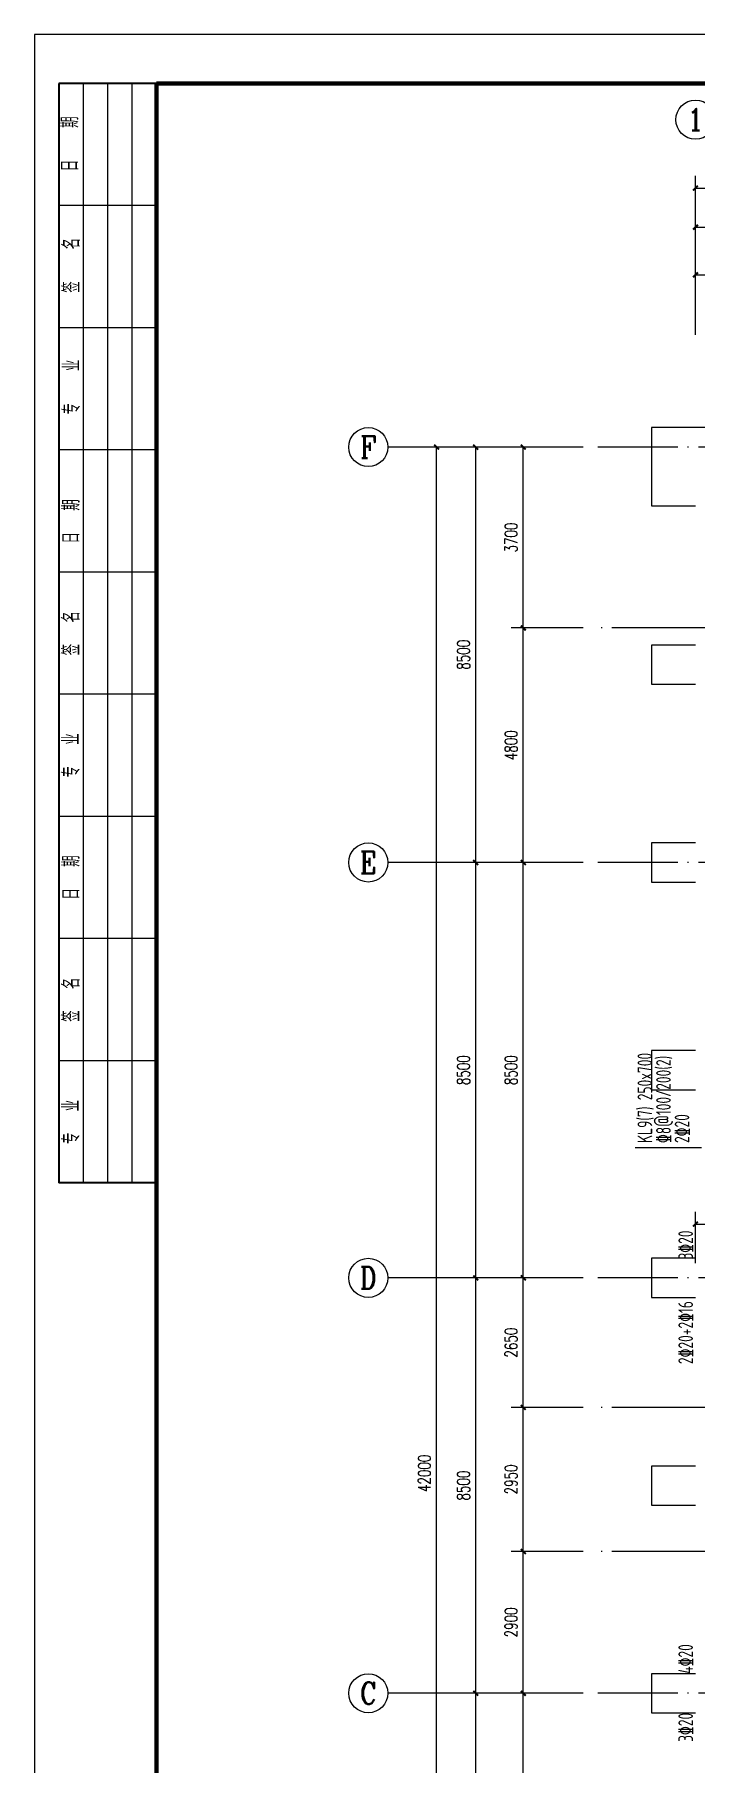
# Model space of a CAD drawing. Extents: x 3968514 to 5230306, y -516551 to -228246.
# Drawn here: x 4575654 to 4589188, y -401944 to -366566 of the extents above; entities that cross this region are included whole.
import ezdxf
from ezdxf.enums import TextEntityAlignment as Align

# ---------------------------------------------------------------- set-up
doc = ezdxf.new("R2010")
doc.units = 0
doc.header["$LTSCALE"] = 1000
doc.header["$MEASUREMENT"] = 0
doc.linetypes.add('DOTE', pattern=[2.42, 2, -0.2, 0.02, -0.2])
for name, color, linetype, lineweight in [('AXIS', 3, 'Continuous', 15), ('AXIS_TEXT', 7, 'Continuous', 15), ('BEAM-JZ-NUM-V', 6, 'Continuous', 25), ('BEAM-JZ-V', 2, 'Continuous', 25), ('BEAM-YW-V', 7, 'Continuous', 25), ('DOTE', 1, 'DOTE', 9), ('FRAME', 3, 'Continuous', 18), ('PUB_DIM', 3, 'Continuous', 15)]:
    doc.layers.add(name, color=color, linetype=linetype, lineweight=lineweight)
doc.styles.add('_TCH_AXIS', font='COMPLEX', dxfattribs={"bigfont": 'GBCBIG'})
doc.styles.add('_TCH_DIM_T3', font='SIMPLEX.shx', dxfattribs={"width": 0.7, "bigfont": 'GBCBIG.shx'})
doc.styles.add('COMPLEX', font='COMPLEX')
doc.styles.add('DXFS', font='txt.shx', dxfattribs={"width": 0.7, "bigfont": 'dxfs.shx'})
doc.styles.add('FromPkpm', font='Tssdeng.shx', dxfattribs={"width": 0.7, "bigfont": 'hztxt.shx'})
doc.dimstyles.new('_TCH_ARCH&&100', dxfattribs={"dimtxt": 255, "dimasz": 100, "dimexe": 250, "dimexo": 300, "dimgap": 122.5, "dimtad": 1, "dimdec": 0, "dimzin": 0, "dimdsep": 46, "dimtxsty": '_TCH_DIM_T3', "dimblk": 'ARCHTICK', "dimcen": 0.09, "dimclrt": 7, "dimazin": 2, "dimtfac": 1, "dimtdec": 0, "dimtix": 1, "dimtmove": 2, "dimatfit": 3, "dimfxl": 150, "dimtolj": 1, "dimtzin": 0, "dimarcsym": 0})

# ---------------------------------------------------------------- blocks, each defined once
blk = doc.blocks.new('dgdtsgdgts')
at = {"elevation": 0}
for points in [[(4606188, -376208), (4607088, -376208), (4607088, -374608), (4588288, -374608), (4588288, -376208), (4589188, -376208)], [(4589188, -379058), (4588288, -379058), (4588288, -379858), (4589188, -379858)], [(4589188, -383108), (4588288, -383108), (4588288, -383908), (4589188, -383908)], [(4589188, -387358), (4588288, -387358), (4588288, -388158), (4589188, -388158)], [(4589188, -391608), (4588288, -391608), (4588288, -392408), (4589188, -392408)], [(4589188, -395858), (4588288, -395858), (4588288, -396658), (4589188, -396658)], [(4589188, -400108), (4588288, -400108), (4588288, -400908), (4589188, -400908)]]:
    blk.add_lwpolyline(points, dxfattribs=at)
blk = doc.blocks.new('dtgsetesfsz')
at = {"layer": 'BEAM-JZ-V'}
blk.add_line((4589313, -389348, 0), (4587953, -389348, 0), dxfattribs=at)
at = {"layer": 'BEAM-JZ-NUM-V', "style": 'FromPkpm', "width": 0.7}
blk.add_text('KL9(7) 250x700', height=300, rotation=90, dxfattribs=at).set_placement((4588303, -389248, 0))
at = {"layer": 'BEAM-JZ-V', "style": 'FromPkpm', "width": 0.7}
for s, p in [('%%1328@100/200(2)', (4588683, -389248, 0)), ('2%%13220', (4589063, -389248, 0))]:
    blk.add_text(s, height=300, rotation=90, dxfattribs=at).set_placement(p)
at = {"layer": 'BEAM-YW-V', "style": 'FromPkpm', "width": 0.7}
for s, p in [('3%%13220', (4589138, -391633, 0)), ('4%%13220', (4589138, -400108, 0))]:
    blk.add_text(s, height=300, rotation=90, dxfattribs=at).set_placement(p)
for s, p in [('2%%13220+2%%13216', (4589138, -392483, 0)), ('3%%13220', (4589138, -400908, 0))]:
    blk.add_text(s, height=300, rotation=90, dxfattribs=at).set_placement(p, align=Align.RIGHT)
blk = doc.blocks.new('A$C0B803521')
at = {"layer": 'FRAME', "lineweight": 18}
for p, q in [((-100043, 93652), (-100043, 34252)), ((-15943, 93652), (-100043, 93652))]:
    blk.add_line(p, q, dxfattribs=at)
at = {"layer": 'FRAME', "lineweight": 35}
for p, q in [((-97543, 92652), (-99543, 92652)), ((-99543, 92652), (-99543, 70152))]:
    blk.add_line(p, q, dxfattribs=at)
at = {"layer": 'FRAME', "lineweight": 140}
for p, q in [((-97543, 92652), (-97543, 35252)), ((-16943, 92652), (-97543, 92652))]:
    blk.add_line(p, q, dxfattribs=at)
at = {"layer": 'FRAME', "lineweight": 18}
for points in [[(-99043, 70152), (-99043, 92652)], [(-98543, 70152), (-98543, 92652)], [(-98043, 70152), (-98043, 92652)], [(-97543, 90152), (-99543, 90152)], [(-97543, 87652), (-99543, 87652)], [(-97543, 85152), (-99543, 85152)], [(-97543, 82652), (-99543, 82652)], [(-97543, 80152), (-99543, 80152)], [(-97543, 77652), (-99543, 77652)], [(-97543, 75152), (-99543, 75152)], [(-97543, 72652), (-99543, 72652)]]:
    blk.add_lwpolyline(points, dxfattribs=at)
at = {"layer": 'FRAME', "lineweight": 35}
blk.add_lwpolyline([(-97543, 70152), (-99543, 70152)], dxfattribs=at)
at = {"layer": 'FRAME', "char_height": 350, "attachment_point": 5, "rotation": 90, "style": 'DXFS'}
for s, insert, width in [('日   期', (-99319, 91415), 1350.55), ('签   名   ', (-99289, 88930), 1430.08), ('专   业', (-99284, 86439), 1489.43), ('日  期', (-99293, 83691), 1132.5), ('签  名   ', (-99293, 81402), 1185), ('专  业', (-99293, 78902), 1132.5), ('日  期', (-99293, 76402), 1132.5), ('签  名   ', (-99293, 73902), 1185)]:
    blk.add_mtext(s, dxfattribs=dict(at, insert=insert, width=width))
at = {"layer": 'FRAME', "lineweight": 18, "insert": (-99293, 71402), "char_height": 350, "width": 1132.5, "attachment_point": 5, "rotation": 90, "style": 'DXFS'}
blk.add_mtext('专  业', dxfattribs=at)
blk = doc.blocks.new('_AXISO')
blk.add_circle((0, 0), 0.5)
at = {"layer": 'AXIS_TEXT', "style": 'COMPLEX', "width": 1.041667}
blk.add_attdef('A', text='', height=0.56, dxfattribs=at).set_placement((-0.25, -0.28), (0.25, -0.28), align=Align.FIT)
blk = doc.blocks.new('_ArchTick')
at = {"color": 0, "linetype": 'ByBlock', "const_width": 0.4}
blk.add_lwpolyline([(-0.5, -0.5), (0.5, 0.5)], dxfattribs=at)
blk = doc.blocks.new('*D1344')
at = {"layer": 'AXIS', "color": 0, "lineweight": -2, "transparency": 16777216}
for p, q in [((0, 2300), (0, 5550)), ((17000, 2300), (17000, 5550)), ((0, 5300), (17000, 5300))]:
    blk.add_line(p, q, dxfattribs=at)
at = {"layer": 'Defpoints', "color": 0, "transparency": 16777216}
for p in [(17000, 5300), (0, 2000), (17000, 2000)]:
    blk.add_point(p, dxfattribs=at)
at = {"layer": 'AXIS', "color": 0, "lineweight": -2, "transparency": 16777216, "xscale": 100, "yscale": 100, "zscale": 100, "rotation": 180}
blk.add_blockref('_ArchTick', (0, 5300), dxfattribs=at)
at = {"layer": 'AXIS', "color": 0, "lineweight": -2, "transparency": 16777216, "xscale": 100, "yscale": 100, "zscale": 100}
blk.add_blockref('_ArchTick', (17000, 5300), dxfattribs=at)
at = {"layer": 'AXIS', "color": 7, "transparency": 16777216, "insert": (8500, 5550), "char_height": 255, "attachment_point": 5, "style": '_TCH_DIM_T3'}
blk.add_mtext('\\A1;17000', dxfattribs=at)
blk = doc.blocks.new('*D1345')
at = {"layer": 'AXIS', "color": 0, "lineweight": -2, "transparency": 16777216}
for p, q in [((0, 2300), (0, 4750)), ((7550, 2300), (7550, 4750)), ((0, 4500), (7550, 4500))]:
    blk.add_line(p, q, dxfattribs=at)
at = {"layer": 'Defpoints', "color": 0, "transparency": 16777216}
for p in [(7550, 4500), (0, 2000), (7550, 2000)]:
    blk.add_point(p, dxfattribs=at)
at = {"layer": 'AXIS', "color": 0, "lineweight": -2, "transparency": 16777216, "xscale": 100, "yscale": 100, "zscale": 100, "rotation": 180}
blk.add_blockref('_ArchTick', (0, 4500), dxfattribs=at)
at = {"layer": 'AXIS', "color": 0, "lineweight": -2, "transparency": 16777216, "xscale": 100, "yscale": 100, "zscale": 100}
blk.add_blockref('_ArchTick', (7550, 4500), dxfattribs=at)
at = {"layer": 'AXIS', "color": 7, "transparency": 16777216, "insert": (3775, 4750), "char_height": 255, "attachment_point": 5, "style": '_TCH_DIM_T3'}
blk.add_mtext('\\A1;7550', dxfattribs=at)
blk = doc.blocks.new('*D1353')
at = {"layer": 'AXIS', "color": 0, "lineweight": -2, "transparency": 16777216}
for p, q in [((-2300, 0), (-5550, 0)), ((-5300, -42000), (-5300, 0)), ((-2300, -42000), (-5550, -42000))]:
    blk.add_line(p, q, dxfattribs=at)
at = {"layer": 'Defpoints', "color": 0, "transparency": 16777216}
for p in [(-5300, 0), (-2000, 0), (-2000, -42000)]:
    blk.add_point(p, dxfattribs=at)
at = {"layer": 'AXIS', "color": 0, "lineweight": -2, "transparency": 16777216, "xscale": 100, "yscale": 100, "zscale": 100}
for p, rotation in [((-5300, 0), 90), ((-5300, -42000), 270)]:
    blk.add_blockref('_ArchTick', p, dxfattribs=dict(at, rotation=rotation))
at = {"layer": 'AXIS', "color": 7, "transparency": 16777216, "insert": (-5550, -21000), "char_height": 255, "attachment_point": 5, "rotation": 90, "style": '_TCH_DIM_T3'}
blk.add_mtext('\\A1;42000', dxfattribs=at)
blk = doc.blocks.new('*D1355')
at = {"layer": 'AXIS', "color": 0, "lineweight": -2, "transparency": 16777216}
for p, q in [((-2300, -25500), (-4750, -25500)), ((-4500, -34000), (-4500, -25500)), ((-2300, -34000), (-4750, -34000))]:
    blk.add_line(p, q, dxfattribs=at)
at = {"layer": 'Defpoints', "color": 0, "transparency": 16777216}
for p in [(-4500, -25500), (-2000, -25500), (-2000, -34000)]:
    blk.add_point(p, dxfattribs=at)
at = {"layer": 'AXIS', "color": 0, "lineweight": -2, "transparency": 16777216, "xscale": 100, "yscale": 100, "zscale": 100}
for p, rotation in [((-4500, -25500), 90), ((-4500, -34000), 270)]:
    blk.add_blockref('_ArchTick', p, dxfattribs=dict(at, rotation=rotation))
at = {"layer": 'AXIS', "color": 7, "transparency": 16777216, "insert": (-4750, -29750), "char_height": 255, "attachment_point": 5, "rotation": 90, "style": '_TCH_DIM_T3'}
blk.add_mtext('\\A1;8500', dxfattribs=at)
blk = doc.blocks.new('*D1356')
at = {"layer": 'AXIS', "color": 0, "lineweight": -2, "transparency": 16777216}
for p, q in [((-2300, -17000), (-4750, -17000)), ((-4500, -25500), (-4500, -17000)), ((-2300, -25500), (-4750, -25500))]:
    blk.add_line(p, q, dxfattribs=at)
at = {"layer": 'Defpoints', "color": 0, "transparency": 16777216}
for p in [(-4500, -17000), (-2000, -17000), (-2000, -25500)]:
    blk.add_point(p, dxfattribs=at)
at = {"layer": 'AXIS', "color": 0, "lineweight": -2, "transparency": 16777216, "xscale": 100, "yscale": 100, "zscale": 100}
for p, rotation in [((-4500, -17000), 90), ((-4500, -25500), 270)]:
    blk.add_blockref('_ArchTick', p, dxfattribs=dict(at, rotation=rotation))
at = {"layer": 'AXIS', "color": 7, "transparency": 16777216, "insert": (-4750, -21250), "char_height": 255, "attachment_point": 5, "rotation": 90, "style": '_TCH_DIM_T3'}
blk.add_mtext('\\A1;8500', dxfattribs=at)
blk = doc.blocks.new('*D1357')
at = {"layer": 'AXIS', "color": 0, "lineweight": -2, "transparency": 16777216}
for p, q in [((-2300, -8500), (-4750, -8500)), ((-4500, -17000), (-4500, -8500)), ((-2300, -17000), (-4750, -17000))]:
    blk.add_line(p, q, dxfattribs=at)
at = {"layer": 'Defpoints', "color": 0, "transparency": 16777216}
for p in [(-4500, -8500), (-2000, -8500), (-2000, -17000)]:
    blk.add_point(p, dxfattribs=at)
at = {"layer": 'AXIS', "color": 0, "lineweight": -2, "transparency": 16777216, "xscale": 100, "yscale": 100, "zscale": 100}
for p, rotation in [((-4500, -8500), 90), ((-4500, -17000), 270)]:
    blk.add_blockref('_ArchTick', p, dxfattribs=dict(at, rotation=rotation))
at = {"layer": 'AXIS', "color": 7, "transparency": 16777216, "insert": (-4750, -12750), "char_height": 255, "attachment_point": 5, "rotation": 90, "style": '_TCH_DIM_T3'}
blk.add_mtext('\\A1;8500', dxfattribs=at)
blk = doc.blocks.new('*D1358')
at = {"layer": 'AXIS', "color": 0, "lineweight": -2, "transparency": 16777216}
for p, q in [((-2300, 0), (-4750, 0)), ((-4500, -8500), (-4500, 0)), ((-2300, -8500), (-4750, -8500))]:
    blk.add_line(p, q, dxfattribs=at)
at = {"layer": 'Defpoints', "color": 0, "transparency": 16777216}
for p in [(-4500, 0), (-2000, 0), (-2000, -8500)]:
    blk.add_point(p, dxfattribs=at)
at = {"layer": 'AXIS', "color": 0, "lineweight": -2, "transparency": 16777216, "xscale": 100, "yscale": 100, "zscale": 100}
for p, rotation in [((-4500, 0), 90), ((-4500, -8500), 270)]:
    blk.add_blockref('_ArchTick', p, dxfattribs=dict(at, rotation=rotation))
at = {"layer": 'AXIS', "color": 7, "transparency": 16777216, "insert": (-4750, -4250), "char_height": 255, "attachment_point": 5, "rotation": 90, "style": '_TCH_DIM_T3'}
blk.add_mtext('\\A1;8500', dxfattribs=at)
blk = doc.blocks.new('*D1221')
at = {"layer": 'Defpoints', "color": 0, "transparency": 16777216}
for p in [(4594308, -371483), (4589188, -373008), (4594308, -373008)]:
    blk.add_point(p, dxfattribs=at)
at = {"layer": 'PUB_DIM', "color": 0, "lineweight": -2, "transparency": 16777216}
for p, q in [((4589188, -372708), (4589188, -371233)), ((4594308, -372708), (4594308, -371233)), ((4589188, -371483), (4594308, -371483))]:
    blk.add_line(p, q, dxfattribs=at)
at = {"layer": 'PUB_DIM', "color": 0, "lineweight": -2, "transparency": 16777216, "xscale": 100, "yscale": 100, "zscale": 100, "rotation": 180}
blk.add_blockref('_ArchTick', (4589188, -371483), dxfattribs=at)
at = {"layer": 'PUB_DIM', "color": 0, "lineweight": -2, "transparency": 16777216, "xscale": 100, "yscale": 100, "zscale": 100}
blk.add_blockref('_ArchTick', (4594308, -371483), dxfattribs=at)
at = {"layer": 'PUB_DIM', "color": 7, "transparency": 16777216, "insert": (4591748, -371233), "char_height": 255, "attachment_point": 5, "style": '_TCH_DIM_T3'}
blk.add_mtext('\\A1;5120', dxfattribs=at)
blk = doc.blocks.new('*D1224')
at = {"layer": 'Defpoints', "color": 0, "transparency": 16777216}
for p in [(4591488, -390906), (4589188, -392008), (4591488, -392008)]:
    blk.add_point(p, dxfattribs=at)
at = {"layer": 'PUB_DIM', "color": 0, "lineweight": -2, "transparency": 16777216}
for p, q in [((4589188, -391708), (4589188, -390656)), ((4589188, -390906), (4591488, -390906)), ((4591488, -391708), (4591488, -390656))]:
    blk.add_line(p, q, dxfattribs=at)
at = {"layer": 'PUB_DIM', "color": 0, "lineweight": -2, "transparency": 16777216, "xscale": 100, "yscale": 100, "zscale": 100, "rotation": 180}
blk.add_blockref('_ArchTick', (4589188, -390906), dxfattribs=at)
at = {"layer": 'PUB_DIM', "color": 0, "lineweight": -2, "transparency": 16777216, "xscale": 100, "yscale": 100, "zscale": 100}
blk.add_blockref('_ArchTick', (4591488, -390906), dxfattribs=at)
at = {"layer": 'PUB_DIM', "color": 7, "transparency": 16777216, "insert": (4590338, -390656), "char_height": 255, "attachment_point": 5, "style": '_TCH_DIM_T3'}
blk.add_mtext('\\A1;2300', dxfattribs=at)
blk = doc.blocks.new('*D1230')
at = {"layer": 'Defpoints', "color": 0, "transparency": 16777216}
for p in [(4585663, -400508), (4587188, -400508), (4587188, -409008)]:
    blk.add_point(p, dxfattribs=at)
at = {"layer": 'PUB_DIM', "color": 0, "lineweight": -2, "transparency": 16777216}
for p, q in [((4586888, -400508), (4585413, -400508)), ((4585663, -409008), (4585663, -400508)), ((4586888, -409008), (4585413, -409008))]:
    blk.add_line(p, q, dxfattribs=at)
at = {"layer": 'PUB_DIM', "color": 0, "lineweight": -2, "transparency": 16777216, "xscale": 100, "yscale": 100, "zscale": 100}
for p, rotation in [((4585663, -400508), 90), ((4585663, -409008), 270)]:
    blk.add_blockref('_ArchTick', p, dxfattribs=dict(at, rotation=rotation))
at = {"layer": 'PUB_DIM', "color": 7, "transparency": 16777216, "insert": (4585413, -404758), "char_height": 255, "attachment_point": 5, "rotation": 90, "style": '_TCH_DIM_T3'}
blk.add_mtext('\\A1;8500', dxfattribs=at)
blk = doc.blocks.new('*D1231')
at = {"layer": 'Defpoints', "color": 0, "transparency": 16777216}
for p in [(4585663, -397608), (4587188, -397608), (4587188, -400508)]:
    blk.add_point(p, dxfattribs=at)
at = {"layer": 'PUB_DIM', "color": 0, "lineweight": -2, "transparency": 16777216}
for p, q in [((4586888, -397608), (4585413, -397608)), ((4585663, -400508), (4585663, -397608)), ((4586888, -400508), (4585413, -400508))]:
    blk.add_line(p, q, dxfattribs=at)
at = {"layer": 'PUB_DIM', "color": 0, "lineweight": -2, "transparency": 16777216, "xscale": 100, "yscale": 100, "zscale": 100}
for p, rotation in [((4585663, -397608), 90), ((4585663, -400508), 270)]:
    blk.add_blockref('_ArchTick', p, dxfattribs=dict(at, rotation=rotation))
at = {"layer": 'PUB_DIM', "color": 7, "transparency": 16777216, "insert": (4585413, -399058), "char_height": 255, "attachment_point": 5, "rotation": 90, "style": '_TCH_DIM_T3'}
blk.add_mtext('\\A1;2900', dxfattribs=at)
blk = doc.blocks.new('*D1232')
at = {"layer": 'Defpoints', "color": 0, "transparency": 16777216}
for p in [(4585663, -394658), (4587188, -394658), (4587188, -397608)]:
    blk.add_point(p, dxfattribs=at)
at = {"layer": 'PUB_DIM', "color": 0, "lineweight": -2, "transparency": 16777216}
for p, q in [((4586888, -394658), (4585413, -394658)), ((4585663, -397608), (4585663, -394658)), ((4586888, -397608), (4585413, -397608))]:
    blk.add_line(p, q, dxfattribs=at)
at = {"layer": 'PUB_DIM', "color": 0, "lineweight": -2, "transparency": 16777216, "xscale": 100, "yscale": 100, "zscale": 100}
for p, rotation in [((4585663, -394658), 90), ((4585663, -397608), 270)]:
    blk.add_blockref('_ArchTick', p, dxfattribs=dict(at, rotation=rotation))
at = {"layer": 'PUB_DIM', "color": 7, "transparency": 16777216, "insert": (4585413, -396133), "char_height": 255, "attachment_point": 5, "rotation": 90, "style": '_TCH_DIM_T3'}
blk.add_mtext('\\A1;2950', dxfattribs=at)
blk = doc.blocks.new('*D1233')
at = {"layer": 'Defpoints', "color": 0, "transparency": 16777216}
for p in [(4585663, -392008), (4587188, -392008), (4587188, -394658)]:
    blk.add_point(p, dxfattribs=at)
at = {"layer": 'PUB_DIM', "color": 0, "lineweight": -2, "transparency": 16777216}
for p, q in [((4586888, -392008), (4585413, -392008)), ((4585663, -394658), (4585663, -392008)), ((4586888, -394658), (4585413, -394658))]:
    blk.add_line(p, q, dxfattribs=at)
at = {"layer": 'PUB_DIM', "color": 0, "lineweight": -2, "transparency": 16777216, "xscale": 100, "yscale": 100, "zscale": 100}
for p, rotation in [((4585663, -392008), 90), ((4585663, -394658), 270)]:
    blk.add_blockref('_ArchTick', p, dxfattribs=dict(at, rotation=rotation))
at = {"layer": 'PUB_DIM', "color": 7, "transparency": 16777216, "insert": (4585413, -393333), "char_height": 255, "attachment_point": 5, "rotation": 90, "style": '_TCH_DIM_T3'}
blk.add_mtext('\\A1;2650', dxfattribs=at)
blk = doc.blocks.new('*D1234')
at = {"layer": 'Defpoints', "color": 0, "transparency": 16777216}
for p in [(4585663, -383508), (4587188, -383508), (4587188, -392008)]:
    blk.add_point(p, dxfattribs=at)
at = {"layer": 'PUB_DIM', "color": 0, "lineweight": -2, "transparency": 16777216}
for p, q in [((4586888, -383508), (4585413, -383508)), ((4585663, -392008), (4585663, -383508)), ((4586888, -392008), (4585413, -392008))]:
    blk.add_line(p, q, dxfattribs=at)
at = {"layer": 'PUB_DIM', "color": 0, "lineweight": -2, "transparency": 16777216, "xscale": 100, "yscale": 100, "zscale": 100}
for p, rotation in [((4585663, -383508), 90), ((4585663, -392008), 270)]:
    blk.add_blockref('_ArchTick', p, dxfattribs=dict(at, rotation=rotation))
at = {"layer": 'PUB_DIM', "color": 7, "transparency": 16777216, "insert": (4585413, -387758), "char_height": 255, "attachment_point": 5, "rotation": 90, "style": '_TCH_DIM_T3'}
blk.add_mtext('\\A1;8500', dxfattribs=at)
blk = doc.blocks.new('*D1235')
at = {"layer": 'Defpoints', "color": 0, "transparency": 16777216}
for p in [(4585663, -378708), (4587188, -378708), (4587188, -383508)]:
    blk.add_point(p, dxfattribs=at)
at = {"layer": 'PUB_DIM', "color": 0, "lineweight": -2, "transparency": 16777216}
for p, q in [((4586888, -378708), (4585413, -378708)), ((4585663, -383508), (4585663, -378708)), ((4586888, -383508), (4585413, -383508))]:
    blk.add_line(p, q, dxfattribs=at)
at = {"layer": 'PUB_DIM', "color": 0, "lineweight": -2, "transparency": 16777216, "xscale": 100, "yscale": 100, "zscale": 100}
for p, rotation in [((4585663, -378708), 90), ((4585663, -383508), 270)]:
    blk.add_blockref('_ArchTick', p, dxfattribs=dict(at, rotation=rotation))
at = {"layer": 'PUB_DIM', "color": 7, "transparency": 16777216, "insert": (4585413, -381108), "char_height": 255, "attachment_point": 5, "rotation": 90, "style": '_TCH_DIM_T3'}
blk.add_mtext('\\A1;4800', dxfattribs=at)
blk = doc.blocks.new('*D1236')
at = {"layer": 'Defpoints', "color": 0, "transparency": 16777216}
for p in [(4585663, -375008), (4587188, -375008), (4587188, -378708)]:
    blk.add_point(p, dxfattribs=at)
at = {"layer": 'PUB_DIM', "color": 0, "lineweight": -2, "transparency": 16777216}
for p, q in [((4586888, -375008), (4585413, -375008)), ((4585663, -378708), (4585663, -375008)), ((4586888, -378708), (4585413, -378708))]:
    blk.add_line(p, q, dxfattribs=at)
at = {"layer": 'PUB_DIM', "color": 0, "lineweight": -2, "transparency": 16777216, "xscale": 100, "yscale": 100, "zscale": 100}
for p, rotation in [((4585663, -375008), 90), ((4585663, -378708), 270)]:
    blk.add_blockref('_ArchTick', p, dxfattribs=dict(at, rotation=rotation))
at = {"layer": 'PUB_DIM', "color": 7, "transparency": 16777216, "insert": (4585413, -376858), "char_height": 255, "attachment_point": 5, "rotation": 90, "style": '_TCH_DIM_T3'}
blk.add_mtext('\\A1;3700', dxfattribs=at)
blk = doc.blocks.new('A$Cbcbeac01')
at = {"layer": 'AXIS'}
for p, q in [((-2300, 0), (-6300, 0)), ((-2300, -8500), (-6300, -8500)), ((-2300, -17000), (-6300, -17000)), ((-2300, -25500), (-6300, -25500))]:
    blk.add_line(p, q, dxfattribs=at)
at = {"layer": 'DOTE'}
for p, q in [((19000, 0), (-2000, 0)), ((19000, -8500), (-2000, -8500)), ((19000, -17000), (-2000, -17000)), ((19000, -25500), (-2000, -25500))]:
    blk.add_line(p, q, dxfattribs=at)
at = {"layer": 'AXIS'}
ref = blk.add_blockref('_AXISO', (0, 6700), dxfattribs=dict(at, xscale=800, yscale=800, zscale=800))
ref.add_attrib('A', '1', dxfattribs={"layer": 'AXIS_TEXT', "height": 449.3, "style": '_TCH_AXIS', "width": 1.736434}).set_placement((-167.2, 6475.4), (167.2, 6475.4), align=Align.FIT)
ref = blk.add_blockref('_AXISO', (-6700, 0), dxfattribs=dict(at, xscale=800, yscale=800, zscale=800))
ref.add_attrib('A', 'F', dxfattribs={"layer": 'AXIS_TEXT', "height": 448.3, "style": '_TCH_AXIS', "width": 0.982456}).set_placement((-6867.8, -224.2), (-6532.2, -224.2), align=Align.FIT)
ref = blk.add_blockref('_AXISO', (-6700, -8500), dxfattribs=dict(at, xscale=800, yscale=800, zscale=800))
ref.add_attrib('A', 'E', dxfattribs={"layer": 'AXIS_TEXT', "height": 448.3, "style": '_TCH_AXIS', "width": 0.982456}).set_placement((-6867.8, -8724.2), (-6532.2, -8724.2), align=Align.FIT)
ref = blk.add_blockref('_AXISO', (-6700, -17000), dxfattribs=dict(at, xscale=800, yscale=800, zscale=800))
ref.add_attrib('A', 'D', dxfattribs={"layer": 'AXIS_TEXT', "height": 448.3, "style": '_TCH_AXIS', "width": 0.924665}).set_placement((-6867.8, -17224.2), (-6532.2, -17224.2), align=Align.FIT)
ref = blk.add_blockref('_AXISO', (-6700, -25500), dxfattribs=dict(at, xscale=800, yscale=800, zscale=800))
ref.add_attrib('A', 'C', dxfattribs={"layer": 'AXIS_TEXT', "height": 452, "style": '_TCH_AXIS', "width": 1.024}).set_placement((-6865.3, -25726), (-6534.7, -25726), align=Align.FIT)
for p1, p2, distance, picture, middle in [((0, 2000), (17000, 2000), 3300, '*D1344', (8500, 5550)), ((0, 2000), (7550, 2000), 2500, '*D1345', (3775, 4750)), ((-2000, -42000), (-2000, 0), 3300, '*D1353', (-5550, -21000)), ((-2000, -8500), (-2000, 0), 2500, '*D1358', (-4750, -4250)), ((-2000, -17000), (-2000, -8500), 2500, '*D1357', (-4750, -12750)), ((-2000, -25500), (-2000, -17000), 2500, '*D1356', (-4750, -21250)), ((-2000, -34000), (-2000, -25500), 2500, '*D1355', (-4750, -29750))]:
    dim = blk.add_aligned_dim(p1=p1, p2=p2, distance=distance, dimstyle='_TCH_ARCH&&100', dxfattribs=at)
    dim.commit()
    dim.dimension.update_dxf_attribs({"geometry": picture, "text_midpoint": middle})

msp = doc.modelspace()

# ---------------------------------------------------------------- linework, layer by layer
at = {"layer": 'DOTE'}
for p, q in [((4596738.21412, -378707.65548, -0.30417), (4587188.21412, -378707.65548, -0.30417)), ((4596738.21412, -394657.65548, -0.30417), (4587188.21412, -394657.65548, -0.30417)), ((4596738.21412, -397607.65548, -0.30417), (4587188.21412, -397607.65548, -0.30417))]:
    msp.add_line(p, q, dxfattribs=at)

# ---------------------------------------------------------------- block references
for name, p in [('A$C0B803521', (4675697.36617, -460218.25571)), ('A$Cbcbeac01', (4589188.21412, -375007.65646, -0.30417)), ('dtgsetesfsz', (0, 0)), ('dgdtsgdgts', (0, 0))]:
    msp.add_blockref(name, p)

# ---------------------------------------------------------------- dimensions: what is measured, and where the dimension line sits
at = {"layer": 'PUB_DIM'}
for p1, p2, distance, picture, middle in [((4589188.21412, -373007.65646), (4594308.21412, -373007.65646), 1525, '*D1221', (4591748.21412, -371232.65646)), ((4587188.21412, -378707.65548), (4587188.21412, -375007.65646), 1525, '*D1236', (4585413.21412, -376857.65597)), ((4587188.21412, -383507.65646), (4587188.21412, -378707.65548), 1525, '*D1235', (4585413.21412, -381107.65597)), ((4587188.21412, -392007.65646), (4587188.21412, -383507.65646), 1525, '*D1234', (4585413.21412, -387757.65646)), ((4589188.21412, -392007.65646), (4591488.21412, -392007.65646), 1101.46141, '*D1224', (4590338.21412, -390656.19505)), ((4587188.21412, -394657.65548), (4587188.21412, -392007.65646), 1525, '*D1233', (4585413.21412, -393332.65597)), ((4587188.21412, -397607.65548), (4587188.21412, -394657.65548), 1525, '*D1232', (4585413.21412, -396132.65548)), ((4587188.21412, -400507.65646), (4587188.21412, -397607.65548), 1525, '*D1231', (4585413.21412, -399057.65597)), ((4587188.21412, -409007.65646), (4587188.21412, -400507.65646), 1525, '*D1230', (4585413.21412, -404757.65646))]:
    dim = msp.add_aligned_dim(p1=p1, p2=p2, distance=distance, dimstyle='_TCH_ARCH&&100', dxfattribs=at)
    dim.commit()
    dim.dimension.update_dxf_attribs({"geometry": picture, "text_midpoint": middle})

doc.saveas('drawing.dxf')
